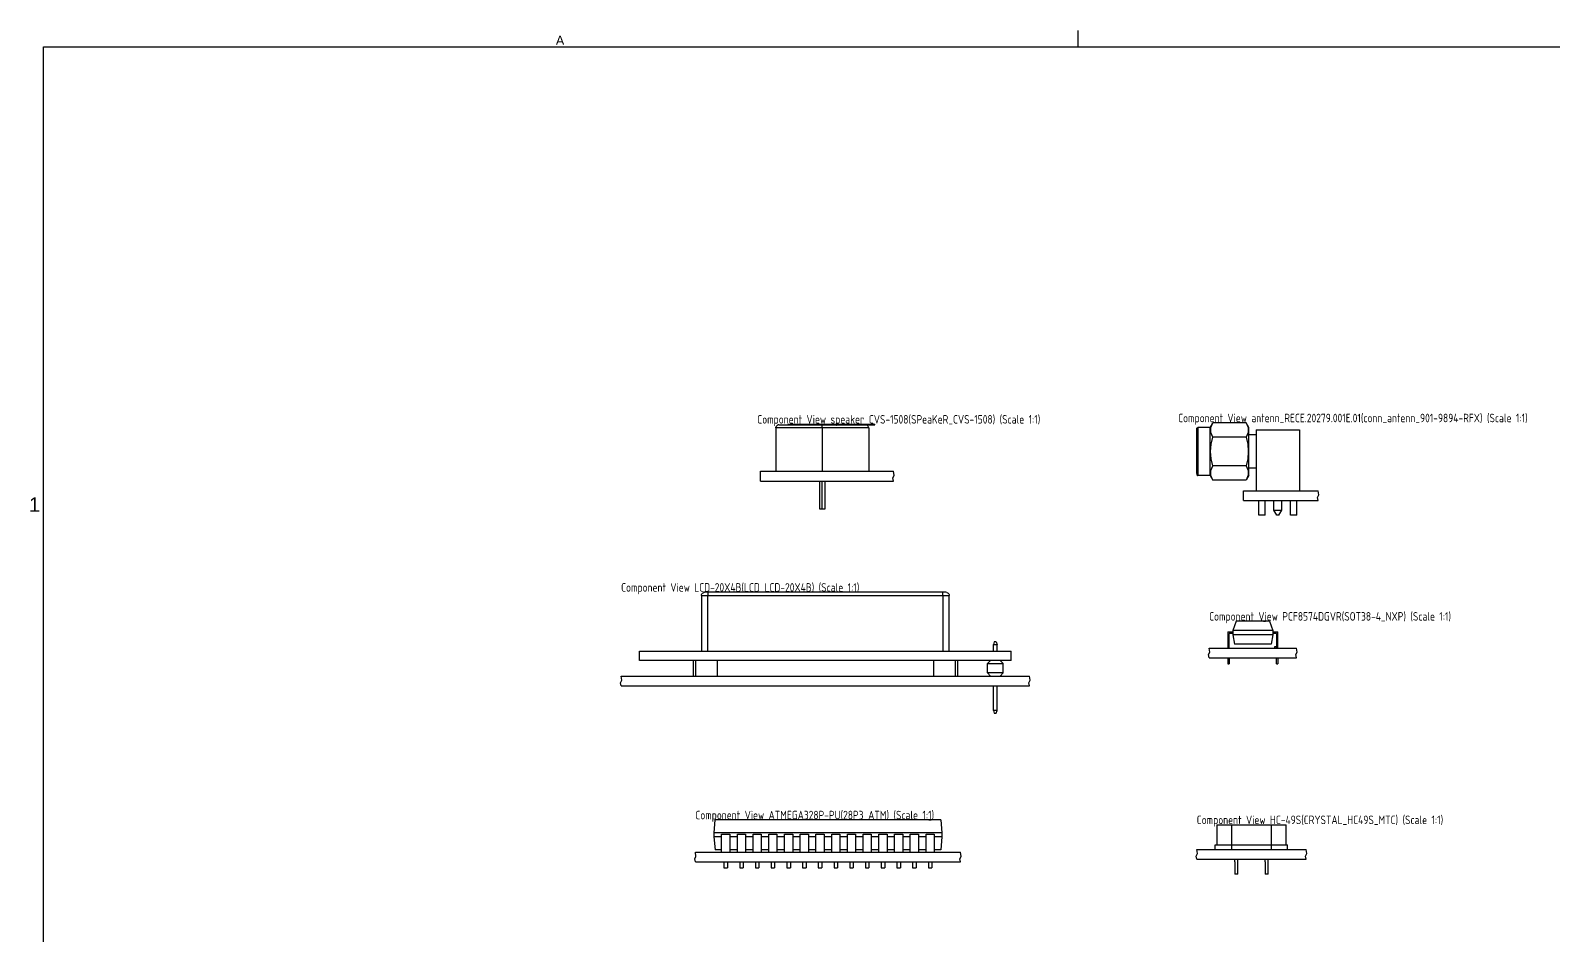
# Model space of a CAD drawing. Header units: inches. Extents: x -969 to 2045, y -594 to 12.
# Drawn here: x 0.6 to 246.6, y -146.3 to 0 of the extents above; entities that cross this region are included whole.
import ezdxf

# ---------------------------------------------------------------- set-up
doc = ezdxf.new("R2010")
doc.units = ezdxf.units.IN
doc.header["$MEASUREMENT"] = 0
doc.styles.add('Arial0', font='arial.ttf', dxfattribs={"height": 2.265495})
doc.styles.add('GOST type A0', font='gost.TTF', dxfattribs={"height": 2.116667})

msp = doc.modelspace()

# ---------------------------------------------------------------- linework, layer by layer
at = {"color": 7}
for p, q in [((169.787, 0), (169.787, -2.646)), ((2.646, -2.646), (838.354, -2.646)), ((2.646, -591.354), (2.646, -2.646)), ((121.045, -63.991), (121.124, -63.887)), ((121.228, -63.808), (121.124, -63.887)), ((121.348, -63.758), (121.228, -63.808)), ((121.478, -63.741), (121.348, -63.758)), ((121.478, -63.741), (121.716, -63.741)), ((121.716, -63.741), (122.416, -63.741)), ((122.416, -63.741), (123.528, -63.741)), ((122.978, -63.641), (123.165, -63.641)), ((122.978, -63.641), (122.978, -63.741)), ((123.165, -63.641), (123.715, -63.641)), ((123.528, -63.741), (124.978, -63.741)), ((123.715, -63.641), (124.589, -63.641)), ((124.589, -63.641), (125.728, -63.641)), ((124.978, -63.741), (126.666, -63.741)), ((125.728, -63.641), (127.054, -63.641)), ((126.666, -63.741), (128.478, -63.741)), ((127.054, -63.641), (128.478, -63.641)), ((128.478, -63.641), (130.267, -63.641)), ((128.478, -63.641), (128.478, -63.741)), ((128.478, -63.741), (130.289, -63.741)), ((128.478, -63.758), (128.478, -63.741)), ((128.478, -63.808), (128.478, -63.758)), ((128.478, -63.887), (128.478, -63.808)), ((128.478, -63.991), (128.478, -63.887)), ((130.267, -63.641), (131.861, -63.641)), ((130.289, -63.741), (131.978, -63.741)), ((131.861, -63.641), (133.088, -63.641)), ((131.978, -63.741), (133.428, -63.741)), ((133.088, -63.641), (133.978, -63.641)), ((133.088, -63.641), (133.088, -63.741)), ((133.428, -63.741), (134.54, -63.741)), ((133.978, -63.641), (134.754, -63.641)), ((133.978, -63.641), (133.978, -63.741)), ((134.54, -63.741), (134.797, -63.741)), ((134.754, -63.641), (135.478, -63.641)), ((134.797, -63.741), (135.478, -63.741)), ((135.239, -63.741), (135.607, -63.758)), ((135.478, -63.641), (136.099, -63.641)), ((135.478, -63.741), (136.099, -63.741)), ((135.607, -63.758), (135.728, -63.808)), ((135.728, -63.808), (135.831, -63.887)), ((135.911, -63.991), (135.831, -63.887)), ((136.099, -63.641), (136.576, -63.641)), ((136.099, -63.741), (136.576, -63.741)), ((136.576, -63.641), (136.876, -63.641)), ((136.576, -63.741), (136.876, -63.741)), ((136.876, -63.641), (136.978, -63.641)), ((136.876, -63.741), (136.978, -63.741)), ((136.978, -63.741), (136.978, -63.641)), ((191.138, -64.166), (191.567, -63.422)), ((191.253, -64.187), (191.567, -63.422)), ((196.948, -63.422), (191.567, -63.422)), ((196.948, -63.422), (197.261, -64.185)), ((197.378, -64.166), (196.948, -63.422)), ((120.978, -64.241), (120.995, -64.111)), ((121.233, -64.241), (120.978, -64.241)), ((120.978, -64.241), (120.978, -71.241)), ((120.995, -64.111), (121.045, -63.991)), ((121.983, -64.241), (121.233, -64.241)), ((123.174, -64.241), (121.983, -64.241)), ((124.728, -64.241), (123.174, -64.241)), ((126.537, -64.241), (124.728, -64.241)), ((128.478, -64.241), (126.537, -64.241)), ((128.478, -64.111), (128.478, -63.991)), ((128.478, -64.241), (128.478, -64.111)), ((128.478, -64.241), (128.478, -71.241)), ((130.419, -64.241), (128.478, -64.241)), ((132.228, -64.241), (130.419, -64.241)), ((133.781, -64.241), (132.228, -64.241)), ((134.973, -64.241), (133.781, -64.241)), ((135.722, -64.241), (134.973, -64.241)), ((135.978, -64.241), (135.722, -64.241)), ((135.961, -64.111), (135.911, -63.991)), ((135.978, -64.241), (135.961, -64.111)), ((135.978, -64.241), (135.978, -71.241)), ((188.978, -64.491), (188.985, -64.314)), ((188.978, -64.858), (188.978, -64.491)), ((188.978, -65.442), (188.978, -64.858)), ((188.978, -66.203), (188.978, -65.442)), ((188.978, -67.089), (188.978, -66.203)), ((188.985, -64.314), (189.005, -64.266)), ((189.005, -64.266), (189.036, -64.224)), ((189.036, -64.224), (189.078, -64.192)), ((189.078, -64.192), (189.126, -64.172)), ((189.126, -64.172), (189.178, -64.166)), ((191.138, -64.166), (189.178, -64.166)), ((189.178, -64.166), (189.178, -64.298)), ((189.178, -64.298), (189.178, -64.685)), ((189.178, -64.685), (189.178, -65.3)), ((189.178, -65.3), (189.178, -66.103)), ((189.178, -66.103), (189.178, -67.038)), ((191.138, -64.298), (191.138, -64.166)), ((191.138, -64.685), (191.138, -64.298)), ((191.138, -65.3), (191.138, -64.685)), ((191.138, -66.103), (191.138, -65.3)), ((191.138, -67.038), (191.138, -66.103)), ((191.254, -64.968), (191.253, -64.187)), ((191.567, -65.731), (191.254, -64.968)), ((191.307, -66.869), (191.567, -65.731)), ((196.948, -65.731), (191.567, -65.731)), ((197.262, -64.966), (196.948, -65.731)), ((196.948, -65.731), (197.209, -66.869)), ((197.261, -64.185), (197.262, -64.966)), ((197.378, -64.298), (197.378, -64.166)), ((197.378, -64.685), (197.378, -64.298)), ((197.378, -65.3), (197.378, -64.685)), ((197.378, -66.103), (197.378, -65.3)), ((198.578, -65.341), (197.378, -65.341)), ((197.378, -67.038), (197.378, -66.103)), ((198.578, -64.541), (205.578, -64.541)), ((198.578, -64.541), (198.578, -74.401)), ((205.578, -64.541), (205.578, -74.401)), ((188.978, -68.041), (188.978, -67.089)), ((188.978, -68.992), (188.978, -68.041)), ((189.078, -68.041), (188.985, -68.041)), ((189.178, -68.041), (189.126, -68.041)), ((189.178, -67.038), (189.178, -68.041)), ((189.178, -68.041), (189.178, -69.043)), ((191.138, -68.041), (191.138, -67.038)), ((191.138, -69.043), (191.138, -68.041)), ((191.138, -68.041), (191.21, -68.041)), ((191.138, -68.041), (191.21, -68.041)), ((191.21, -68.041), (191.307, -66.869)), ((191.306, -69.204), (191.21, -68.041)), ((197.209, -66.869), (197.306, -68.041)), ((197.306, -68.041), (197.21, -69.204)), ((197.378, -68.041), (197.306, -68.041)), ((197.378, -68.041), (197.378, -67.038)), ((197.378, -69.043), (197.378, -68.041)), ((118.478, -71.241), (139.978, -71.241)), ((118.478, -72.812), (118.478, -71.241)), ((140.078, -71.912), (139.978, -71.241)), ((188.978, -69.878), (188.978, -68.992)), ((188.978, -70.639), (188.978, -69.878)), ((188.978, -71.223), (188.978, -70.639)), ((188.978, -71.59), (188.978, -71.223)), ((189.178, -69.043), (189.178, -69.978)), ((189.178, -69.978), (189.178, -70.781)), ((189.178, -70.781), (189.178, -71.396)), ((191.138, -69.978), (191.138, -69.043)), ((191.138, -70.781), (191.138, -69.978)), ((191.138, -71.396), (191.138, -70.781)), ((191.253, -71.115), (191.567, -70.35)), ((191.254, -71.896), (191.253, -71.115)), ((191.567, -70.35), (191.306, -69.204)), ((196.948, -70.35), (191.567, -70.35)), ((197.21, -69.204), (196.948, -70.35)), ((196.948, -70.35), (197.261, -71.113)), ((197.261, -71.113), (197.262, -71.894)), ((197.378, -69.978), (197.378, -69.043)), ((197.378, -70.781), (197.378, -69.978)), ((198.578, -70.741), (197.378, -70.741)), ((197.378, -71.396), (197.378, -70.781)), ((118.478, -72.812), (139.978, -72.812)), ((128.078, -77.341), (128.078, -72.812)), ((128.478, -77.341), (128.478, -72.812)), ((128.878, -72.812), (128.878, -77.341)), ((139.878, -72.312), (140.078, -71.912)), ((139.978, -72.812), (139.878, -72.312)), ((188.978, -71.59), (188.985, -71.767)), ((188.985, -71.767), (189.005, -71.816)), ((189.005, -71.816), (189.036, -71.857)), ((189.036, -71.857), (189.078, -71.889)), ((189.078, -71.889), (189.126, -71.909)), ((189.126, -71.909), (189.178, -71.916)), ((189.178, -71.396), (189.178, -71.783)), ((189.178, -71.783), (189.178, -71.916)), ((191.138, -71.916), (189.178, -71.916)), ((191.138, -71.783), (191.138, -71.396)), ((191.138, -71.916), (191.138, -71.783)), ((191.138, -71.916), (191.567, -72.659)), ((191.567, -72.659), (191.254, -71.896)), ((196.948, -72.659), (191.567, -72.659)), ((197.262, -71.894), (196.948, -72.659)), ((197.378, -71.916), (196.948, -72.659)), ((197.378, -71.783), (197.378, -71.396)), ((197.378, -71.916), (197.378, -71.783)), ((196.538, -74.401), (208.578, -74.401)), ((196.538, -75.972), (196.538, -74.401)), ((196.538, -75.972), (208.578, -75.972)), ((199.028, -78.341), (199.028, -75.972)), ((200.048, -78.341), (200.048, -75.972)), ((201.443, -77.541), (201.443, -75.972)), ((202.713, -77.541), (202.713, -75.972)), ((204.108, -78.341), (204.108, -75.972)), ((205.128, -78.341), (205.128, -75.972)), ((208.478, -75.472), (208.678, -75.072)), ((208.578, -75.972), (208.478, -75.472)), ((208.678, -75.072), (208.578, -74.401)), ((128.091, -77.341), (128.078, -77.341)), ((128.131, -77.341), (128.091, -77.341)), ((128.195, -77.341), (128.131, -77.341)), ((128.278, -77.341), (128.195, -77.341)), ((128.374, -77.341), (128.278, -77.341)), ((128.478, -77.341), (128.374, -77.341)), ((128.581, -77.341), (128.478, -77.341)), ((128.678, -77.341), (128.581, -77.341)), ((128.761, -77.341), (128.678, -77.341)), ((128.824, -77.341), (128.761, -77.341)), ((128.864, -77.341), (128.824, -77.341)), ((128.878, -77.341), (128.864, -77.341)), ((200.048, -78.341), (199.028, -78.341)), ((201.905, -78.341), (201.443, -77.541)), ((201.443, -77.541), (201.464, -77.541)), ((201.464, -77.541), (201.528, -77.541)), ((201.528, -77.541), (201.629, -77.541)), ((201.629, -77.541), (201.76, -77.541)), ((201.76, -77.541), (201.913, -77.541)), ((201.911, -78.341), (201.905, -78.341)), ((201.928, -78.341), (201.911, -78.341)), ((201.913, -77.541), (202.078, -77.541)), ((201.955, -78.341), (201.928, -78.341)), ((201.991, -78.341), (201.955, -78.341)), ((202.033, -78.341), (201.991, -78.341)), ((202.078, -78.341), (202.033, -78.341)), ((202.078, -77.541), (202.242, -77.541)), ((202.123, -78.341), (202.078, -78.341)), ((202.164, -78.341), (202.123, -78.341)), ((202.2, -78.341), (202.164, -78.341)), ((202.228, -78.341), (202.2, -78.341)), ((202.245, -78.341), (202.228, -78.341)), ((202.242, -77.541), (202.395, -77.541)), ((202.251, -78.341), (202.245, -78.341)), ((202.251, -78.341), (202.713, -77.541)), ((202.395, -77.541), (202.527, -77.541)), ((202.527, -77.541), (202.628, -77.541)), ((202.628, -77.541), (202.691, -77.541)), ((202.691, -77.541), (202.713, -77.541)), ((205.128, -78.341), (204.108, -78.341)), ((109.045, -91.051), (109.124, -90.947)), ((109.124, -90.947), (109.228, -90.868)), ((109.228, -90.868), (109.348, -90.818)), ((109.348, -90.818), (109.478, -90.801)), ((109.495, -90.801), (109.478, -90.801)), ((109.545, -90.801), (109.495, -90.801)), ((109.624, -90.801), (109.545, -90.801)), ((109.728, -90.801), (109.624, -90.801)), ((109.848, -90.801), (109.728, -90.801)), ((109.978, -90.801), (109.848, -90.801)), ((147.978, -90.801), (109.978, -90.801)), ((109.978, -90.801), (109.978, -90.818)), ((109.978, -90.818), (109.978, -90.868)), ((109.978, -90.868), (109.978, -90.947)), ((109.978, -90.947), (109.978, -91.051)), ((148.107, -90.801), (147.978, -90.801)), ((147.978, -90.818), (147.978, -90.801)), ((147.978, -90.868), (147.978, -90.818)), ((147.978, -90.947), (147.978, -90.868)), ((147.978, -91.051), (147.978, -90.947)), ((148.228, -90.801), (148.107, -90.801)), ((148.331, -90.801), (148.228, -90.801)), ((148.411, -90.801), (148.331, -90.801)), ((148.461, -90.801), (148.411, -90.801)), ((148.607, -90.818), (148.461, -90.801)), ((148.607, -90.818), (148.728, -90.868)), ((148.728, -90.868), (148.831, -90.947)), ((148.831, -90.947), (148.911, -91.051)), ((108.978, -91.301), (108.995, -91.171)), ((108.978, -91.301), (108.978, -100.301)), ((108.978, -91.301), (109.012, -91.301)), ((108.995, -91.171), (109.045, -91.051)), ((109.012, -91.301), (109.112, -91.301)), ((109.112, -91.301), (109.271, -91.301)), ((109.271, -91.301), (109.478, -91.301)), ((109.478, -91.301), (109.719, -91.301)), ((109.719, -91.301), (109.978, -91.301)), ((109.978, -91.051), (109.978, -91.171)), ((109.978, -91.171), (109.978, -91.301)), ((109.978, -91.301), (147.978, -91.301)), ((109.978, -100.301), (109.978, -91.301)), ((147.978, -91.171), (147.978, -91.051)), ((147.978, -91.301), (147.978, -91.171)), ((147.978, -91.301), (147.978, -100.301)), ((147.978, -91.301), (148.237, -91.301)), ((148.237, -91.301), (148.478, -91.301)), ((148.478, -91.301), (148.685, -91.301)), ((148.685, -91.301), (148.844, -91.301)), ((148.844, -91.301), (148.944, -91.301)), ((148.911, -91.051), (148.961, -91.171)), ((148.944, -91.301), (148.978, -91.301)), ((148.961, -91.171), (148.978, -91.301)), ((148.978, -100.301), (148.978, -91.301)), ((195.337, -95.483), (194.803, -96.992)), ((200.747, -95.483), (195.337, -95.483)), ((199.746, -95.48), (199.747, -95.48)), ((199.746, -95.481), (199.746, -95.48)), ((199.746, -95.481), (199.746, -95.483)), ((199.747, -95.48), (199.757, -95.48)), ((199.757, -95.48), (199.777, -95.48)), ((199.777, -95.48), (199.805, -95.48)), ((199.805, -95.48), (199.839, -95.48)), ((199.839, -95.48), (199.877, -95.48)), ((199.877, -95.48), (199.918, -95.48)), ((199.918, -95.48), (199.958, -95.48)), ((199.958, -95.48), (199.995, -95.48)), ((199.995, -95.48), (200.026, -95.48)), ((200.026, -95.48), (200.05, -95.48)), ((200.05, -95.48), (200.065, -95.48)), ((200.065, -95.48), (200.07, -95.48)), ((200.07, -95.483), (200.07, -95.48)), ((200.747, -95.483), (201.281, -96.992)), ((193.978, -97.197), (194.803, -97.197)), ((193.978, -97.197), (193.978, -99.801)), ((194.803, -97.451), (194.232, -97.451)), ((194.232, -99.801), (194.232, -97.451)), ((194.803, -96.992), (194.803, -97.657)), ((201.281, -96.992), (194.803, -96.992)), ((194.803, -97.657), (195.083, -99.166)), ((201.281, -97.657), (194.803, -97.657)), ((201.281, -97.657), (201.001, -99.166)), ((201.281, -96.992), (201.281, -97.657)), ((201.281, -97.197), (202.106, -97.197)), ((201.852, -97.451), (201.281, -97.451)), ((201.852, -97.451), (201.852, -99.801)), ((202.106, -99.801), (202.106, -97.197)), ((98.978, -101.801), (98.978, -100.301)), ((98.978, -100.301), (158.978, -100.301)), ((156.278, -98.801), (156.118, -99.227)), ((156.118, -100.301), (156.118, -99.227)), ((156.118, -99.227), (156.758, -99.227)), ((156.598, -98.801), (156.278, -98.801)), ((156.598, -98.801), (156.758, -99.227)), ((156.758, -100.301), (156.758, -99.227)), ((158.978, -101.801), (158.978, -100.301)), ((190.878, -100.872), (191.078, -100.472)), ((190.978, -101.372), (190.878, -100.872)), ((190.978, -99.801), (205.106, -99.801)), ((191.078, -100.472), (190.978, -99.801)), ((201.001, -99.166), (195.083, -99.166)), ((201.598, -99.547), (201.852, -99.547)), ((201.598, -99.801), (201.598, -99.547)), ((201.852, -99.801), (201.852, -99.547)), ((205.006, -100.872), (205.206, -100.472)), ((205.106, -101.372), (205.006, -100.872)), ((205.206, -100.472), (205.106, -99.801)), ((158.978, -101.801), (98.978, -101.801)), ((107.624, -101.801), (107.624, -104.341)), ((107.978, -101.801), (107.978, -104.341)), ((111.513, -101.801), (111.513, -104.341)), ((146.442, -101.801), (146.442, -104.341)), ((149.978, -101.801), (149.978, -104.341)), ((150.331, -101.801), (150.331, -104.341)), ((155.676, -101.801), (155.168, -102.309)), ((155.168, -103.833), (155.168, -102.309)), ((155.168, -102.309), (157.708, -102.309)), ((157.2, -101.801), (157.708, -102.309)), ((157.708, -103.833), (157.708, -102.309)), ((190.978, -101.372), (205.106, -101.372)), ((193.978, -101.372), (193.978, -102.341)), ((193.978, -102.341), (194.232, -102.341)), ((194.232, -101.372), (194.232, -102.341)), ((201.852, -102.341), (201.852, -101.372)), ((201.852, -102.341), (202.106, -102.341)), ((202.106, -101.372), (202.106, -102.341)), ((95.878, -105.412), (96.078, -105.012)), ((95.978, -105.912), (95.878, -105.412)), ((95.978, -104.341), (161.978, -104.341)), ((96.078, -105.012), (95.978, -104.341)), ((155.168, -103.833), (155.676, -104.341)), ((157.708, -103.833), (155.168, -103.833)), ((157.2, -104.341), (157.708, -103.833)), ((161.878, -105.412), (162.078, -105.012)), ((161.978, -105.912), (161.878, -105.412)), ((162.078, -105.012), (161.978, -104.341)), ((95.978, -105.912), (161.978, -105.912)), ((156.118, -109.914), (156.118, -105.912)), ((156.758, -109.914), (156.758, -105.912)), ((156.118, -109.914), (156.278, -110.341)), ((156.758, -109.914), (156.118, -109.914)), ((156.278, -110.341), (156.598, -110.341)), ((156.598, -110.341), (156.758, -109.914)), ((111.13, -127.594), (110.978, -129.674)), ((147.656, -127.594), (111.13, -127.594)), ((145.716, -127.591), (145.719, -127.591)), ((145.716, -127.591), (145.716, -127.594)), ((145.716, -127.591), (145.716, -127.591)), ((145.719, -127.591), (145.734, -127.591)), ((145.734, -127.591), (145.759, -127.591)), ((145.759, -127.591), (145.793, -127.591)), ((145.793, -127.591), (145.834, -127.591)), ((145.834, -127.591), (145.879, -127.591)), ((145.879, -127.591), (145.926, -127.591)), ((145.926, -127.591), (145.972, -127.591)), ((145.972, -127.591), (146.013, -127.591)), ((146.013, -127.591), (146.047, -127.591)), ((146.047, -127.591), (146.072, -127.591)), ((146.072, -127.591), (146.086, -127.591)), ((146.086, -127.591), (146.09, -127.591)), ((146.09, -127.591), (146.09, -127.591)), ((146.09, -127.591), (146.09, -127.594)), ((147.656, -127.594), (147.808, -129.674)), ((110.978, -129.674), (110.978, -130.34)), ((147.808, -129.674), (110.978, -129.674)), ((110.978, -130.34), (111.156, -132.42)), ((112.223, -130.34), (110.978, -130.34)), ((112.223, -132.801), (112.223, -129.88)), ((112.223, -129.88), (113.543, -129.88)), ((113.543, -129.88), (113.543, -132.801)), ((114.763, -130.34), (113.543, -130.34)), ((114.763, -132.801), (114.763, -129.88)), ((114.763, -129.88), (116.083, -129.88)), ((116.083, -129.88), (116.083, -132.801)), ((117.303, -130.34), (116.083, -130.34)), ((117.303, -132.801), (117.303, -129.88)), ((117.303, -129.88), (118.623, -129.88)), ((118.623, -129.88), (118.623, -132.801)), ((119.843, -130.34), (118.623, -130.34)), ((119.843, -132.801), (119.843, -129.88)), ((119.843, -129.88), (121.163, -129.88)), ((121.163, -129.88), (121.163, -132.801)), ((122.383, -130.34), (121.163, -130.34)), ((122.383, -132.801), (122.383, -129.88)), ((122.383, -129.88), (123.703, -129.88)), ((123.703, -129.88), (123.703, -132.801)), ((124.923, -130.34), (123.703, -130.34)), ((124.923, -132.801), (124.923, -129.88)), ((124.923, -129.88), (126.243, -129.88)), ((126.243, -129.88), (126.243, -132.801)), ((127.463, -130.34), (126.243, -130.34)), ((127.463, -132.801), (127.463, -129.88)), ((127.463, -129.88), (128.783, -129.88)), ((128.783, -129.88), (128.783, -132.801)), ((130.003, -130.34), (128.783, -130.34)), ((130.003, -132.801), (130.003, -129.88)), ((130.003, -129.88), (131.323, -129.88)), ((131.323, -129.88), (131.323, -132.801)), ((132.543, -130.34), (131.323, -130.34)), ((132.543, -132.801), (132.543, -129.88)), ((132.543, -129.88), (133.863, -129.88)), ((133.863, -129.88), (133.863, -132.801)), ((135.083, -130.34), (133.863, -130.34)), ((135.083, -132.801), (135.083, -129.88)), ((135.083, -129.88), (136.403, -129.88)), ((136.403, -129.88), (136.403, -132.801)), ((137.623, -130.34), (136.403, -130.34)), ((137.623, -132.801), (137.623, -129.88)), ((137.623, -129.88), (138.943, -129.88)), ((138.943, -129.88), (138.943, -132.801)), ((140.163, -130.34), (138.943, -130.34)), ((140.163, -132.801), (140.163, -129.88)), ((140.163, -129.88), (141.483, -129.88)), ((141.483, -129.88), (141.483, -132.801)), ((142.703, -130.34), (141.483, -130.34)), ((142.703, -132.801), (142.703, -129.88)), ((142.703, -129.88), (144.023, -129.88)), ((144.023, -129.88), (144.023, -132.801)), ((145.243, -130.34), (144.023, -130.34)), ((145.243, -132.801), (145.243, -129.88)), ((145.243, -129.88), (146.563, -129.88)), ((146.563, -129.88), (146.563, -132.801)), ((147.808, -130.34), (146.563, -130.34)), ((147.808, -130.34), (147.63, -132.42)), ((147.808, -129.674), (147.808, -130.34)), ((192.22, -128.365), (192.303, -128.365)), ((192.22, -128.365), (192.22, -131.595)), ((192.303, -128.365), (192.545, -128.365)), ((192.545, -128.365), (192.931, -128.365)), ((192.931, -128.365), (193.433, -128.365)), ((193.433, -128.365), (194.018, -128.365)), ((194.018, -128.365), (194.646, -128.365)), ((194.646, -128.365), (200.996, -128.365)), ((194.646, -131.595), (194.646, -128.365)), ((200.996, -128.365), (201.624, -128.365)), ((200.996, -128.365), (200.996, -131.595)), ((201.624, -128.365), (202.209, -128.365)), ((202.209, -128.365), (202.711, -128.365)), ((202.711, -128.365), (203.097, -128.365)), ((203.097, -128.365), (203.339, -128.365)), ((203.339, -128.365), (203.422, -128.365)), ((203.422, -131.595), (203.422, -128.365)), ((107.978, -132.801), (150.808, -132.801)), ((108.078, -133.472), (107.978, -132.801)), ((112.223, -132.42), (111.156, -132.42)), ((114.763, -132.42), (113.543, -132.42)), ((117.303, -132.42), (116.083, -132.42)), ((119.843, -132.42), (118.623, -132.42)), ((122.383, -132.42), (121.163, -132.42)), ((124.923, -132.42), (123.703, -132.42)), ((127.463, -132.42), (126.243, -132.42)), ((130.003, -132.42), (128.783, -132.42)), ((132.543, -132.42), (131.323, -132.42)), ((135.083, -132.42), (133.863, -132.42)), ((137.623, -132.42), (136.403, -132.42)), ((140.163, -132.42), (138.943, -132.42)), ((142.703, -132.42), (141.483, -132.42)), ((145.243, -132.42), (144.023, -132.42)), ((147.63, -132.42), (146.563, -132.42)), ((150.908, -133.472), (150.808, -132.801)), ((188.978, -132.353), (206.664, -132.353)), ((189.078, -133.024), (188.978, -132.353)), ((191.978, -131.595), (192.069, -131.595)), ((191.978, -132.353), (191.978, -131.595)), ((192.069, -131.595), (192.335, -131.595)), ((192.335, -131.595), (192.759, -131.595)), ((192.759, -131.595), (193.312, -131.595)), ((193.312, -131.595), (193.955, -131.595)), ((193.955, -131.595), (194.646, -131.595)), ((194.646, -131.595), (200.996, -131.595)), ((194.646, -132.353), (194.646, -131.595)), ((200.996, -131.595), (201.687, -131.595)), ((200.996, -131.595), (200.996, -132.353)), ((201.687, -131.595), (202.33, -131.595)), ((202.33, -131.595), (202.883, -131.595)), ((202.883, -131.595), (203.307, -131.595)), ((203.307, -131.595), (203.573, -131.595)), ((203.573, -131.595), (203.664, -131.595)), ((203.664, -132.353), (203.664, -131.595)), ((206.764, -133.024), (206.664, -132.353)), ((107.878, -133.872), (108.078, -133.472)), ((107.978, -134.372), (107.878, -133.872)), ((107.978, -134.372), (150.808, -134.372)), ((112.604, -134.372), (112.604, -135.341)), ((113.162, -134.372), (113.162, -135.341)), ((115.144, -134.372), (115.144, -135.341)), ((115.702, -134.372), (115.702, -135.341)), ((117.684, -134.372), (117.684, -135.341)), ((118.242, -134.372), (118.242, -135.341)), ((120.224, -134.372), (120.224, -135.341)), ((120.782, -134.372), (120.782, -135.341)), ((122.764, -134.372), (122.764, -135.341)), ((123.322, -134.372), (123.322, -135.341)), ((125.304, -134.372), (125.304, -135.341)), ((125.862, -134.372), (125.862, -135.341)), ((127.844, -134.372), (127.844, -135.341)), ((128.402, -134.372), (128.402, -135.341)), ((130.384, -134.372), (130.384, -135.341)), ((130.942, -134.372), (130.942, -135.341)), ((132.924, -134.372), (132.924, -135.341)), ((133.482, -134.372), (133.482, -135.341)), ((135.464, -134.372), (135.464, -135.341)), ((136.022, -134.372), (136.022, -135.341)), ((138.004, -134.372), (138.004, -135.341)), ((138.562, -134.372), (138.562, -135.341)), ((140.544, -134.372), (140.544, -135.341)), ((141.102, -134.372), (141.102, -135.341)), ((143.084, -134.372), (143.084, -135.341)), ((143.642, -134.372), (143.642, -135.341)), ((145.624, -134.372), (145.624, -135.341)), ((146.182, -134.372), (146.182, -135.341)), ((150.708, -133.872), (150.908, -133.472)), ((150.808, -134.372), (150.708, -133.872)), ((188.878, -133.424), (189.078, -133.024)), ((188.978, -133.924), (188.878, -133.424)), ((188.978, -133.924), (206.664, -133.924)), ((195.14, -134.347), (195.14, -133.924)), ((195.14, -134.347), (195.14, -136.341)), ((195.622, -136.341), (195.622, -133.924)), ((200.02, -134.347), (200.02, -133.924)), ((200.02, -134.347), (200.02, -136.341)), ((200.502, -136.341), (200.502, -133.924)), ((206.564, -133.424), (206.764, -133.024)), ((206.664, -133.924), (206.564, -133.424)), ((112.604, -135.341), (113.162, -135.341)), ((115.144, -135.341), (115.702, -135.341)), ((117.684, -135.341), (118.242, -135.341)), ((120.224, -135.341), (120.782, -135.341)), ((122.764, -135.341), (123.322, -135.341)), ((125.304, -135.341), (125.862, -135.341)), ((127.844, -135.341), (128.402, -135.341)), ((130.384, -135.341), (130.942, -135.341)), ((132.924, -135.341), (133.482, -135.341)), ((135.464, -135.341), (136.022, -135.341)), ((138.004, -135.341), (138.562, -135.341)), ((140.544, -135.341), (141.102, -135.341)), ((143.084, -135.341), (143.642, -135.341)), ((145.624, -135.341), (146.182, -135.341)), ((195.142, -136.341), (195.14, -136.341)), ((195.157, -136.341), (195.142, -136.341)), ((195.186, -136.341), (195.157, -136.341)), ((195.227, -136.341), (195.186, -136.341)), ((195.278, -136.341), (195.227, -136.341)), ((195.336, -136.341), (195.278, -136.341)), ((195.396, -136.341), (195.336, -136.341)), ((195.456, -136.341), (195.396, -136.341)), ((195.51, -136.341), (195.456, -136.341)), ((195.557, -136.341), (195.51, -136.341)), ((195.592, -136.341), (195.557, -136.341)), ((195.615, -136.341), (195.592, -136.341)), ((195.622, -136.341), (195.615, -136.341)), ((200.022, -136.341), (200.02, -136.341)), ((200.037, -136.341), (200.022, -136.341)), ((200.066, -136.341), (200.037, -136.341)), ((200.107, -136.341), (200.066, -136.341)), ((200.158, -136.341), (200.107, -136.341)), ((200.216, -136.341), (200.158, -136.341)), ((200.276, -136.341), (200.216, -136.341)), ((200.336, -136.341), (200.276, -136.341)), ((200.39, -136.341), (200.336, -136.341)), ((200.437, -136.341), (200.39, -136.341)), ((200.472, -136.341), (200.437, -136.341)), ((200.495, -136.341), (200.472, -136.341)), ((200.502, -136.341), (200.495, -136.341))]:
    msp.add_line(p, q, dxfattribs=at)

# ---------------------------------------------------------------- texts
for s, height, style, p in [('A', 1.453, 'Arial0', (85.441, -2.32)), ('Component View speaker_CVS-1508(SPeaKeR_CVS-1508) (Scale 1:1)', 1.37958, 'GOST type A0', (117.978, -63.537)), ('Component View antenn_RECE.20279.001E.01(conn_antenn_901-9894-RFX) (Scale 1:1)', 1.37958, 'GOST type A0', (185.978, -63.319)), ('1', 2.337, 'Arial0', (0.31, -77.784)), ('Component View LCD-20X4B(LCD_LCD-20X4B) (Scale 1:1)', 1.37958, 'GOST type A0', (95.978, -90.697)), ('Component View PCF8574DGVR(SOT38-4_NXP) (Scale 1:1)', 1.37958, 'GOST type A0', (190.978, -95.376)), ('Component View ATMEGA328P-PU(28P3_ATM) (Scale 1:1)', 1.37958, 'GOST type A0', (107.978, -127.487)), ('Component View HC-49S(CRYSTAL_HC49S_MTC) (Scale 1:1)', 1.37958, 'GOST type A0', (188.978, -128.261))]:
    msp.add_text(s, height=height, dxfattribs=dict(at, style=style)).set_placement(p)

doc.saveas('drawing.dxf')
